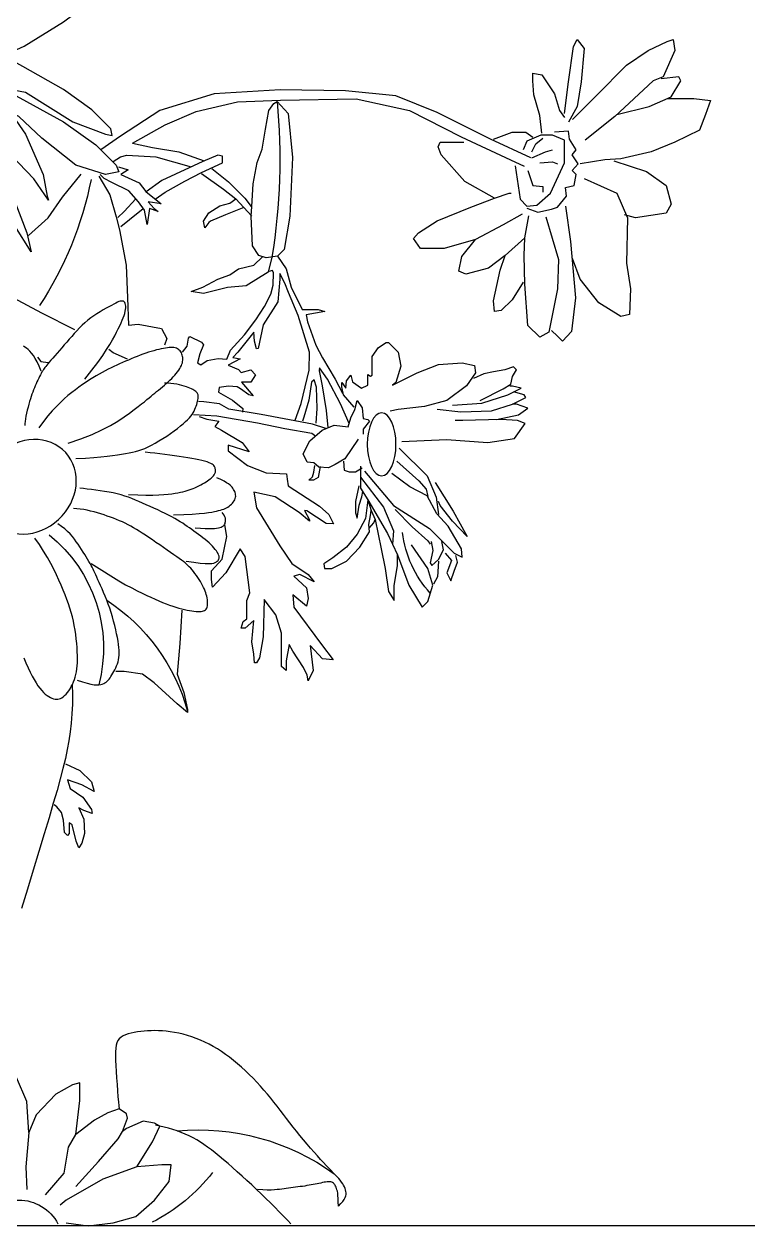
# Model space of a CAD drawing. Header units: millimetres. Extents: x 204800 to 233555, y -2285 to 8522.
# Drawn here: x 222626.6 to 222776.4, y 308.8 to 557.4 of the extents above; entities that cross this region are included whole.
import ezdxf

# ---------------------------------------------------------------- set-up
doc = ezdxf.new("R2010")
doc.units = ezdxf.units.MM
for name, color, linetype in [('7', 7, 'Continuous'), ('DIM【标注】', 66, 'Continuous'), ('标注', 1, 'Continuous')]:
    doc.layers.add(name, color=color, linetype=linetype)

# ---------------------------------------------------------------- blocks, each defined once
blk = doc.blocks.new('A$C3D726886')
at = {"layer": '7', "color": 250}
for points in [[(179.06, 276.13), (171.97, 276.77), (163.28, 280.63), (153.94, 286.42), (146.22, 292.21), (142.68, 296.07), (143.64, 298.96), (146.86, 298.32), (162.96, 293.82), (169.4, 292.53)], [(32.87, 263.23), (27.23, 268.86), (19.96, 276.13), (14.79, 279.64), (10.33, 281.76), (8.92, 282.22), (8.45, 279.64), (11.27, 273.31), (13.62, 272.37), (22.77, 263.93), (29.82, 258.3)], [(34.75, 264.63), (33.81, 272.14), (32.63, 280.58), (31.69, 282.22), (30.05, 280.11), (30.76, 272.14), (31.69, 266.28), (33.81, 262.52)], [(176.48, 272.27), (162.96, 269.7), (151.69, 262.62), (143.96, 259.73), (142.36, 259.41), (142.68, 261.01), (147.18, 265.52), (153.94, 270.34), (163.6, 275.81), (167.79, 278.06), (169.72, 277.74)], [(22.3, 264.4), (14.56, 266.28), (9.39, 268.62), (7.04, 272.37), (7.51, 273.31), (11.74, 272.84)], [(40.15, 259.94), (40.62, 264.17), (42.02, 269.09), (42.26, 272.37), (42.26, 274.25), (40.15, 273.78), (37.09, 269.32), (35.92, 265.34), (34.75, 263.7)], [(176.16, 271.63), (169.08, 268.41), (162.96, 259.73), (158.77, 250.08), (157.81, 244.93), (157.49, 243.97), (161.03, 249.11), (168.11, 256.51), (169.72, 258.12)], [(42.74, 254.08), (52.36, 258.54), (65.04, 264.87), (74.9, 268.86), (86.88, 270.03), (102.37, 270.27), (118.1, 269.33), (131.01, 265.34), (140.41, 259.24), (145.03, 255.97)], [(166.82, 269.7), (153.94, 262.62), (146.22, 257.15), (141.39, 252.33), (140.75, 250.72), (143.96, 250.08), (151.05, 252.33), (159.1, 258.76), (164.57, 263.91), (167.14, 265.19)], [(10.33, 268.15), (3.99, 268.15), (0, 267.68), (1.17, 264.4), (2.58, 260.65), (8.45, 257.83), (14.09, 255.49), (21.36, 253.85), (25.12, 253.61), (30.99, 252.67)], [(137.52, 257.54), (129.75, 261.89), (122.37, 265.11), (112.52, 267.38), (102.3, 267.76), (84.31, 268.13), (71.62, 265.3), (59.31, 259.05), (47.57, 253.57), (44.36, 252.06)], [(109.12, 242.51), (108.82, 247.87), (107.9, 252.93), (106.67, 256.15), (105.9, 260.9), (105.13, 265.35), (103.91, 267.03), (103.14, 267.49), (100.53, 264.58), (99.46, 254.16), (100.07, 240.21), (101.45, 232.24), (102.99, 230.71), (105.75, 230.25), (107.44, 230.86), (108.97, 233.16), (109.28, 240.21), (109.12, 242.51)], [(178.09, 267.45), (170.68, 261.01), (168.75, 253.3), (165.53, 243.65), (162.64, 236.25), (161.67, 231.75), (165.53, 237.86), (168.11, 240.75), (169.08, 241.72)], [(43.68, 242.12), (41.09, 241.18), (37.81, 241.89), (36.4, 242.36), (34.29, 244.94), (34.52, 247.05), (32.41, 247.52), (31.94, 250.09), (32.88, 251.03), (31.47, 252.67), (32.88, 254.79), (31.94, 255.96), (33.58, 258.54), (33.82, 260.41), (37.1, 260.18)], [(51.65, 258.54), (47.19, 260.18), (43.9, 260.18), (42.26, 259.01)], [(46.49, 252.2), (45.31, 244.23), (43.67, 242.59), (41.32, 242.82), (38.03, 245.64), (34.75, 252.91), (34.75, 258.3), (37.56, 259.47), (40.38, 259.47), (43.67, 258.07), (44.61, 255.96)], [(42.5, 255.49), (41.56, 257.37), (39.92, 258.77)], [(51.42, 244.46), (58.46, 248.45), (64.09, 254.78), (64.8, 256.66), (64.33, 257.83), (60.57, 257.83), (58.69, 257.83)], [(137.52, 257.54), (132.74, 256.51), (126.5, 255.51), (120.45, 253.33)], [(42.5, 254.08), (39.22, 255.49), (37.57, 255.96)], [(132.12, 244.28), (129.75, 245.92), (125.1, 248.55), (121.08, 250.56), (116.12, 252.88), (116.12, 254.43), (117.21, 254.74), (120.77, 253.19), (130.52, 248.71), (134.28, 245.99)], [(142.17, 253.24), (140.36, 254.33), (138.91, 254.69), (132.01, 254.33), (123.55, 251.91)], [(23.01, 253.38), (15.26, 250.8), (10.56, 247.51), (9.39, 243.06), (10.56, 240.95), (17.84, 239.77), (20.43, 240.48)], [(40.62, 252.91), (37.57, 253.14), (36.4, 252.67)], [(140.9, 251.96), (138.57, 251.18), (140.28, 250.1), (135.94, 248.09), (134.39, 246.08), (130.68, 243.14), (133.77, 243.6), (132.38, 242.06), (131.45, 241.28), (133.46, 242.06), (134.08, 238.19), (134.7, 241.59), (136.1, 243.6), (138.42, 246.23), (142.44, 248.24), (144.3, 249.17), (145.23, 250.1)], [(30.05, 249.15), (22.3, 245.64), (19.72, 239.77), (19.96, 228.98), (19.02, 222.89), (19.25, 216.79), (21.36, 216.32), (26.53, 219.6), (30.99, 225.23), (32.87, 230.16)], [(43.44, 251.03), (42.27, 247.52), (39.92, 247.28), (39.92, 245.87)], [(121.09, 250.33), (115.87, 246.65), (112.96, 244.35), (109.12, 240.21)], [(118.64, 251.55), (114.65, 248.33), (110.81, 244.5), (109.28, 242.51)], [(145.55, 249.69), (142.94, 245.26), (141.38, 240.04), (140.59, 236.92), (139.03, 228.57), (138.76, 220.75), (138.5, 214.23), (136.15, 214.49), (130.67, 213.45), (129.37, 211.1), (129.89, 209.54)], [(162.26, 235.61), (157.56, 239.78), (154.16, 244.74), (149.73, 250.21)], [(44.84, 240.71), (49.3, 238.13), (55.88, 234.61), (63.39, 232.5), (69.02, 232.5), (70.67, 234.85), (69.49, 236.26), (65.03, 239.07), (57.05, 242.35), (51.42, 244.46), (47.89, 245.64), (47.42, 245.64)], [(111.04, 242.28), (115.41, 240.52), (118.94, 238.98), (119.4, 238.68), (120.32, 237.45), (120.63, 238.98), (119.4, 240.98), (116.79, 242.66), (114.34, 243.28), (112.96, 244.35)], [(136.76, 244.35), (139.5, 241.28), (141.05, 239.89)], [(34.51, 242.59), (33.34, 234.14), (32.16, 220.78), (33.1, 212.8), (35.22, 210.46), (36.39, 211.63), (37.8, 213.04)], [(39.21, 240.01), (36.16, 229.92), (36.39, 222.89), (38.5, 212.57), (40.62, 211.39), (43.43, 214.21), (44.14, 224.06), (44.37, 230.86), (44.14, 235.08), (43.2, 240.24)], [(140.28, 237.73), (138.26, 239.43), (135.02, 242.06)], [(44.14, 235.08), (48.83, 230.86), (52.82, 227.81), (58.22, 226.4), (59.87, 227.11), (59.16, 230.63), (55.88, 234.61)], [(151.29, 213.19), (159.12, 217.1), (165.91, 220.75), (170.35, 220.23), (180, 221.53), (185.75, 225.7), (186.27, 229.87), (184.96, 233.26), (181.83, 235.61), (175.83, 230.66), (172.7, 225.7), (170.87, 220.23)], [(44.61, 224.53), (47.19, 220.31), (49.77, 217.73), (51.42, 217.49), (51.65, 220.07), (50.01, 227.34), (48.83, 230.86)], [(102.99, 230.71), (100.99, 227.64), (99.76, 223.34), (97.15, 217.98), (95.62, 217.98), (93.32, 217.98), (91.78, 217.52), (96.23, 216.75), (95.93, 215.07), (93.93, 209.55), (92.29, 206.51), (89.27, 201.42), (87.57, 198.11)], [(104.37, 230.48), (105.28, 226.87), (110.5, 223.65), (114.95, 223.19), (120.63, 221.81), (123.54, 222.27), (120.78, 223.34), (117.25, 225.18), (114.34, 226.26), (112.34, 227.64), (108.66, 228.56), (106.59, 230.55)], [(98.81, 191.7), (97.39, 195.66), (95.5, 203.58), (95.41, 207.83), (98.14, 216.6), (100.41, 222.07), (101.26, 224.24), (102.49, 226.58), (102.49, 225.21), (102.95, 219.81), (106.43, 214.32), (107.62, 208.74), (107.99, 208.65), (108.54, 210.48), (108.63, 212.58), (112.47, 207.83), (113.66, 206.55), (111.92, 206.27), (114.76, 204.72), (112.29, 203.71), (111.65, 202.98), (109.36, 203.62), (108.26, 202.43), (109.36, 200.69), (111.56, 200.69), (108.81, 197.49), (109.82, 197.68), (111.83, 199.14), (112.66, 199.6), (114.67, 199.78), (116.87, 199.41), (117.05, 198.32), (113.75, 196.4), (111.28, 194.48), (111.36, 193.58)], [(125.67, 207.81), (124.5, 209.27), (124.21, 211.18), (123.91, 211.55), (121.12, 210.23), (120.61, 209.57), (121.49, 207.44), (122.08, 205.31), (121.27, 204.8), (119.8, 205.9), (117.16, 206.34), (115.1, 206.19), (114.22, 208.32), (110.85, 211.99), (108.17, 215.54), (106.16, 218.7), (104.63, 221.66), (104.05, 223.82), (104, 226.74), (104.24, 227.27), (105.06, 227.03), (105.25, 226.93)], [(148.85, 201.41), (147.17, 203.55), (145.78, 205.42), (144.62, 207.05), (143.68, 208.46), (142.91, 209.7), (142.29, 210.78), (141.77, 211.74), (141.33, 212.6), (140.93, 213.4), (140.57, 214.14), (140.25, 214.82), (139.96, 215.45), (139.72, 216.04), (139.52, 216.58), (139.36, 217.08), (139.25, 217.56), (139.17, 218), (139.14, 218.41), (139.14, 218.78), (139.19, 219.11), (139.27, 219.4), (139.38, 219.63), (139.53, 219.82), (139.7, 219.94), (139.91, 220.01), (140.15, 220.01), (140.43, 219.96), (140.75, 219.86), (141.11, 219.71), (141.53, 219.51), (142.01, 219.26), (142.55, 218.98), (143.15, 218.65), (143.81, 218.29), (144.51, 217.9), (145.24, 217.47), (145.98, 217), (146.73, 216.51), (147.47, 215.98), (148.19, 215.42), (148.88, 214.84), (149.54, 214.23), (150.18, 213.6), (150.8, 212.95), (151.4, 212.28), (151.99, 211.61), (152.58, 210.93), (153.17, 210.24), (153.76, 209.56), (154.35, 208.88), (154.93, 208.22), (155.48, 207.59), (156.01, 206.99), (156.5, 206.43), (156.95, 205.92), (157.34, 205.47), (157.67, 205.08), (157.95, 204.75), (158.19, 204.46), (158.39, 204.19), (158.57, 203.94), (158.74, 203.69), (158.9, 203.42), (159.07, 203.14), (159.25, 202.81), (159.44, 202.46), (159.64, 202.07), (159.84, 201.66), (160.05, 201.22), (160.26, 200.77), (160.47, 200.31), (160.68, 199.83), (160.88, 199.36), (161.08, 198.87), (161.27, 198.36), (161.46, 197.84), (161.65, 197.29), (161.83, 196.71), (162.02, 196.1), (162.2, 195.44), (162.38, 194.75), (162.56, 194.03), (162.73, 193.31), (162.88, 192.61), (163, 191.95), (163.1, 191.36), (163.16, 190.85), (163.18, 190.44)], [(84.82, 194.76), (87.36, 197.69), (87.75, 199.63), (87.75, 200.61), (86.77, 199.25), (86.58, 201), (85.6, 202.36), (85.21, 200.8), (83.07, 199.25), (81.5, 200.02), (81.5, 202.56), (80.92, 202.17), (80.53, 202.36), (80.53, 204.9), (80.53, 206.85), (78.97, 208.99), (77.21, 210.16), (76.63, 210.16), (74.28, 207.82), (73.7, 204.51), (74.87, 200.61), (75.65, 200.02), (69.8, 202.95), (64.72, 204.9), (59.06, 205.29), (56.14, 204.7), (55.94, 202.95), (58.09, 199.83), (62.77, 196.32), (68.04, 194.96), (74.28, 194.18), (76.24, 193.79)], [(152.82, 186.18), (149.8, 187.22), (147.15, 188.29), (144.82, 189.37), (142.79, 190.43), (141.04, 191.46), (139.53, 192.44), (138.24, 193.35), (137.14, 194.17), (136.19, 194.89), (135.39, 195.52), (134.7, 196.07), (134.1, 196.55), (133.58, 196.98), (133.11, 197.38), (132.67, 197.75), (132.23, 198.11), (131.79, 198.47), (131.33, 198.84), (130.87, 199.22), (130.41, 199.59), (129.95, 199.98), (129.49, 200.37), (129.05, 200.76), (128.62, 201.16), (128.21, 201.56), (127.83, 201.96), (127.46, 202.37), (127.12, 202.77), (126.81, 203.16), (126.54, 203.55), (126.29, 203.93), (126.08, 204.3), (125.91, 204.66), (125.77, 205), (125.67, 205.33), (125.61, 205.65), (125.57, 205.96), (125.56, 206.26), (125.58, 206.55), (125.62, 206.84), (125.69, 207.12), (125.79, 207.4), (125.9, 207.66), (126.04, 207.91), (126.21, 208.14), (126.4, 208.34), (126.61, 208.52), (126.84, 208.67), (127.1, 208.79), (127.39, 208.87), (127.7, 208.93), (128.04, 208.96), (128.41, 208.96), (128.8, 208.93), (129.23, 208.89), (129.69, 208.82), (130.18, 208.74), (130.71, 208.63), (131.26, 208.51), (131.84, 208.37), (132.44, 208.2), (133.06, 208.02), (133.71, 207.82), (134.37, 207.6), (135.04, 207.37), (135.73, 207.11), (136.42, 206.84), (137.12, 206.56), (137.82, 206.27), (138.52, 205.98), (139.22, 205.67), (139.91, 205.37), (140.59, 205.06), (141.27, 204.76), (141.94, 204.44), (142.62, 204.11), (143.3, 203.77), (144, 203.41), (144.71, 203.03), (145.45, 202.63), (146.2, 202.19), (146.98, 201.73), (147.78, 201.24), (148.59, 200.71), (149.42, 200.15), (150.27, 199.55), (151.13, 198.91), (152, 198.24), (152.89, 197.52), (153.78, 196.74), (154.7, 195.89), (155.65, 194.94), (156.63, 193.88), (157.65, 192.68), (158.71, 191.34), (159.83, 189.83)], [(159.27, 203.3), (159.74, 204.51), (160.2, 205.52), (160.67, 206.37), (161.12, 207.07), (161.56, 207.64), (161.98, 208.1), (162.39, 208.47), (162.77, 208.78), (163.14, 209.03), (163.48, 209.24)], [(138.76, 206.15), (142.16, 207.71), (143.2, 208.49)], [(160.17, 206.67), (159.38, 205.62), (157.56, 205.36)], [(54.82, 196.37), (49.36, 199.09), (47.54, 200.23), (47.09, 202.05), (46.18, 203.64), (46.86, 204.32), (48.91, 203.64), (51.64, 203.18), (53.91, 202.73), (56.41, 201.59)], [(85.97, 190.85), (88.04, 195.57), (91.16, 201.42), (93.05, 204.15), (93.14, 203.4), (92.39, 199.81), (91.44, 193.96), (91.06, 189.91)], [(93.8, 190.95), (93.61, 194.44), (93.71, 199.53), (94.27, 201.23), (94.93, 200.75), (95.6, 196.42), (96.73, 192.36), (97.11, 191.42)], [(150.99, 182.52), (148.74, 182.64), (146.77, 182.78), (145.06, 182.92), (143.57, 183.07), (142.26, 183.23), (141.12, 183.39), (140.11, 183.55), (139.19, 183.71), (138.35, 183.88), (137.55, 184.05), (136.8, 184.23), (136.06, 184.44), (135.32, 184.69), (134.58, 184.97), (133.81, 185.32), (132.99, 185.72), (132.13, 186.19), (131.23, 186.72), (130.31, 187.29), (129.39, 187.89), (128.48, 188.5), (127.62, 189.12), (126.81, 189.72), (126.08, 190.29), (125.44, 190.82), (124.89, 191.32), (124.41, 191.78), (124, 192.22), (123.66, 192.64), (123.36, 193.05), (123.1, 193.45), (122.88, 193.84), (122.68, 194.25), (122.51, 194.65), (122.36, 195.04), (122.23, 195.43), (122.12, 195.8), (122.03, 196.16), (121.96, 196.49), (121.91, 196.79), (121.89, 197.06), (121.88, 197.3), (121.89, 197.51), (121.93, 197.71), (121.99, 197.89), (122.07, 198.05), (122.18, 198.21), (122.32, 198.36), (122.49, 198.52), (122.69, 198.67), (122.92, 198.82), (123.19, 198.98), (123.5, 199.13), (123.86, 199.29), (124.26, 199.45), (124.71, 199.61), (125.21, 199.77), (125.76, 199.93), (126.36, 200.08), (127, 200.21), (127.69, 200.33), (128.4, 200.42), (129.16, 200.47), (129.94, 200.5)], [(65.06, 194.32), (59.37, 193.64), (52.09, 193.87), (47.09, 195.46), (43.9, 197.05), (44.36, 197.73), (46.86, 198.41), (46.86, 198.41)], [(61.42, 195.23), (54.37, 195.69), (48.23, 197.73), (45.04, 199.32), (47.09, 199.78), (47.77, 199.78)], [(50.95, 191.82), (45.72, 192.96), (43.45, 194.55), (46.18, 195.46), (47.09, 195.46)], [(83.85, 187.16), (86.97, 182.48), (89.31, 181.12), (90.87, 180.34), (93.21, 180.53), (94.38, 181.51), (95.94, 181.7), (96.92, 183.65), (95.36, 186.77), (92.43, 189.3), (89.51, 190.47), (86.19, 190.08), (85.6, 192.23), (84.63, 194.18), (84.04, 196.32), (82.87, 194.57), (82.68, 192.03), (81.5, 191.84), (81.11, 191.45), (82.68, 189.5), (82.68, 188.33)], [(91.51, 189.7), (94.74, 190.7), (106.9, 193.05), (114.59, 194.29), (116.83, 195.53), (120.55, 196.03), (121.79, 196.15)], [(73.47, 186.6), (62.78, 187.05), (53, 186.37), (46.63, 187.28), (44.13, 190.91), (45.95, 191.6), (49.82, 191.82), (58.91, 191.6), (60.73, 191.6)], [(121.69, 192.54), (119.83, 191.92), (116.98, 191.42), (117.97, 190.18), (116.36, 189.32), (111.4, 186.34), (109.78, 184.11), (114.75, 185.72), (114.75, 184.36), (110.15, 180.89), (105.69, 179.15), (100.85, 178.9), (100.72, 177.66), (100.47, 176.05), (93.03, 171.22), (90.8, 169.23), (89.68, 167), (91.42, 167.13), (96.01, 170.1), (96.63, 170.22), (95.39, 167.99), (95.39, 167.62), (97.87, 169.73), (103.58, 173.45), (108.66, 174.56), (108.04, 170.84), (102.46, 161.79), (99.61, 157.58), (95.76, 154.98), (94.27, 153.24), (97.74, 154.98), (99.11, 154.6), (96.13, 151.75), (95.76, 149.27), (96.13, 147.41), (99.36, 150.14), (99.11, 147.17), (92.52, 138.3), (89.78, 134.66), (92.29, 134.88), (95.25, 138.07), (94.57, 132.15), (95.71, 129.65), (95.94, 131.01), (96.85, 132.83), (99.36, 136.71), (100.27, 138.3), (100.95, 134.43), (100.95, 132.15), (102.09, 133.06), (102.09, 135.11), (102.09, 137.84), (102.09, 141.03), (103.46, 145.36), (106.2, 149), (106.42, 140.12), (107.34, 135.11), (108.02, 133.97), (108.47, 133.97), (108.7, 136.02), (109.16, 138.98), (108.7, 143.99), (110.75, 142.17), (111.67, 142.17), (111.21, 143.76), (110.3, 144.45), (110.3, 148.77), (109.61, 150.6), (110.75, 159.25), (111.89, 161.07), (115.31, 155.38), (118.5, 151.96), (118.73, 153.78), (118.73, 155.83), (116.22, 158.57), (115.09, 164.03), (115.54, 166.76)], [(123.03, 193.05), (117.45, 192.68), (107.77, 191.07), (101.31, 189.7), (94.86, 188.59), (93.87, 187.84)], [(74.09, 185.01), (67.45, 178.39), (65.31, 173.32), (64.72, 169.22)], [(138.48, 173.99), (136.25, 173.9), (134.32, 173.87), (132.67, 173.87), (131.27, 173.91), (130.07, 173.98), (129.05, 174.08), (128.17, 174.18), (127.4, 174.3), (126.72, 174.41), (126.09, 174.53), (125.53, 174.65), (125, 174.78), (124.51, 174.92), (124.04, 175.07), (123.59, 175.23), (123.13, 175.41), (122.67, 175.61), (122.21, 175.83), (121.75, 176.05), (121.29, 176.29), (120.85, 176.53), (120.43, 176.77), (120.04, 177.01), (119.68, 177.24), (119.35, 177.46), (119.07, 177.68), (118.81, 177.89), (118.59, 178.08), (118.4, 178.28), (118.24, 178.46), (118.11, 178.64), (118, 178.81), (117.92, 178.98), (117.86, 179.15), (117.81, 179.31), (117.79, 179.47), (117.78, 179.64), (117.79, 179.8), (117.81, 179.97), (117.85, 180.13), (117.89, 180.31), (117.96, 180.49), (118.05, 180.66), (118.18, 180.85), (118.37, 181.03), (118.61, 181.21), (118.93, 181.38), (119.32, 181.56), (119.8, 181.73), (120.37, 181.89), (121.03, 182.05), (121.76, 182.21), (122.56, 182.37), (123.43, 182.53), (124.37, 182.69), (125.37, 182.85), (126.43, 183.01), (127.53, 183.18), (128.67, 183.34), (129.83, 183.5), (131.01, 183.65), (132.19, 183.79), (133.36, 183.92), (134.52, 184.04)], [(74.67, 181.9), (69.41, 177.22), (67.65, 175.27), (67.26, 173.51)], [(83.26, 180.73), (83.26, 175.46), (81.5, 172.73), (80.72, 170.2), (79.75, 168.05), (78.38, 161.04), (77.41, 156.36), (76.63, 150.9), (75.26, 148.75), (75.26, 152.26), (74.48, 157.14), (74.48, 159.67)], [(87.36, 181.9), (87.16, 179.75), (85.99, 179.36), (84.43, 179.36), (82.87, 180.34)], [(92.88, 180.65), (93.37, 178.05), (94.49, 177.43), (95.61, 177.43), (94.74, 178.18), (94.37, 179.29), (94.12, 180.9)], [(82.29, 179.56), (75.46, 171.37), (66.87, 165.91), (61.01, 160.06), (59.06, 159.09), (59.26, 161.04), (62.38, 166.49), (65.11, 169.42), (67.45, 173.71), (71.55, 175.85), (75.85, 178.97)], [(83.26, 178.09), (77.8, 170.98), (75.46, 165.33), (75.65, 162.21)], [(127.81, 169.12), (125.32, 169.23), (123.3, 169.35), (121.68, 169.46), (120.41, 169.57), (119.41, 169.69), (118.64, 169.8), (118.03, 169.92), (117.52, 170.03), (117.05, 170.15), (116.61, 170.26), (116.21, 170.39), (115.83, 170.52), (115.48, 170.66), (115.15, 170.82), (114.84, 171), (114.54, 171.2), (114.27, 171.42), (114.01, 171.66), (113.77, 171.92), (113.55, 172.19), (113.37, 172.47), (113.21, 172.75), (113.1, 173.04), (113.02, 173.33), (112.98, 173.61), (112.99, 173.89), (113.02, 174.17), (113.1, 174.44), (113.2, 174.7), (113.32, 174.96), (113.47, 175.21), (113.63, 175.46), (113.81, 175.71), (114.03, 175.96), (114.31, 176.22), (114.68, 176.5), (115.15, 176.8), (115.75, 177.14), (116.51, 177.52), (117.44, 177.95)], [(65.5, 176.83), (61.21, 170), (57.89, 163.96), (61.41, 167.66), (64.33, 171.37), (64.72, 172.34)], [(83.69, 176.07), (84.44, 172.35), (84.44, 169.62), (84.07, 168.38), (83.57, 171.48), (82.95, 173.46), (82.7, 174.7)], [(124.76, 158.15), (122.9, 157.86), (121.41, 157.67), (120.24, 157.58), (119.34, 157.55), (118.68, 157.59), (118.19, 157.68), (117.83, 157.8), (117.57, 157.95), (117.35, 158.1), (117.17, 158.27), (117.04, 158.45), (116.95, 158.65), (116.9, 158.86), (116.9, 159.1), (116.94, 159.35), (117.03, 159.62), (117.17, 159.92), (117.36, 160.24), (117.58, 160.57), (117.85, 160.93), (118.17, 161.3), (118.51, 161.68), (118.9, 162.07), (119.32, 162.47), (119.78, 162.87), (120.26, 163.27), (120.76, 163.68), (121.29, 164.08), (121.82, 164.49), (122.36, 164.89), (122.9, 165.28), (123.44, 165.66), (123.97, 166.04), (124.5, 166.41), (125.04, 166.78), (125.59, 167.14), (126.17, 167.51), (126.79, 167.88), (127.45, 168.27), (128.17, 168.66), (128.94, 169.07), (129.76, 169.48), (130.62, 169.9), (131.51, 170.33), (132.42, 170.75), (133.33, 171.17), (134.24, 171.57), (135.13, 171.96), (135.99, 172.33), (136.84, 172.68), (137.68, 173.01), (138.52, 173.32), (139.37, 173.61), (140.25, 173.88), (141.16, 174.13), (142.12, 174.35), (143.12, 174.54), (144.16, 174.72), (145.22, 174.88), (146.28, 175.03), (147.31, 175.16), (148.3, 175.28), (149.22, 175.4), (150.07, 175.51)], [(81.5, 172.73), (76.82, 164.74), (74.48, 159.67), (71.75, 152.46), (68.63, 147.2), (67.26, 148.56), (66.09, 152.46), (67.26, 156.36), (71.16, 162.01)], [(81.5, 172.73), (82.09, 168.25), (84.04, 164.55), (86.58, 161.43), (89.9, 158.89), (92.04, 157.53), (91.85, 156.36), (90.09, 156.36), (86.58, 158.11), (83.46, 161.43), (81.11, 165.13), (81.31, 166.88), (80.92, 169.03), (80.72, 170.2)], [(75.06, 170.39), (70.97, 166.3), (67.26, 162.99), (66.67, 162.21)], [(122.63, 166.07), (121.36, 165.98), (120.28, 165.92), (119.38, 165.9), (118.63, 165.91), (118.02, 165.94), (117.51, 166), (117.1, 166.06), (116.76, 166.15), (116.47, 166.24), (116.22, 166.34), (116.02, 166.45), (115.85, 166.57), (115.72, 166.72), (115.61, 166.89), (115.52, 167.07), (115.46, 167.29), (115.41, 167.53), (115.39, 167.8), (115.39, 168.09), (115.44, 168.39), (115.54, 168.71), (115.7, 169.05), (115.92, 169.38), (116.22, 169.73)], [(147.33, 157.54), (144.86, 155.96), (142.7, 154.62), (140.82, 153.49), (139.16, 152.54), (137.71, 151.75), (136.41, 151.08), (135.24, 150.51), (134.16, 150), (133.14, 149.53), (132.17, 149.1), (131.24, 148.7), (130.36, 148.33), (129.51, 148), (128.71, 147.7), (127.94, 147.42), (127.2, 147.18), (126.49, 146.97), (125.81, 146.78), (125.16, 146.62), (124.54, 146.48), (123.96, 146.37), (123.41, 146.28), (122.9, 146.21), (122.42, 146.17), (121.98, 146.14), (121.58, 146.13), (121.22, 146.15), (120.9, 146.2), (120.61, 146.28), (120.36, 146.39), (120.15, 146.54), (119.98, 146.72), (119.85, 146.96), (119.75, 147.22), (119.69, 147.52), (119.65, 147.85), (119.65, 148.21), (119.67, 148.58), (119.71, 148.97), (119.78, 149.37), (119.87, 149.77), (119.97, 150.18), (120.1, 150.59), (120.25, 151.02), (120.42, 151.45), (120.62, 151.89), (120.85, 152.35), (121.1, 152.82), (121.38, 153.3), (121.68, 153.79), (122.01, 154.28), (122.34, 154.76), (122.68, 155.23), (123.02, 155.67), (123.36, 156.09), (123.69, 156.47), (124.01, 156.82), (124.33, 157.13), (124.66, 157.43), (125.02, 157.72), (125.42, 158.03), (125.87, 158.37), (126.39, 158.74), (127, 159.16), (127.69, 159.65), (128.46, 160.19), (129.29, 160.77), (130.15, 161.38), (131.04, 162), (131.94, 162.61), (132.81, 163.21), (133.65, 163.79), (134.45, 164.32), (135.2, 164.81), (135.92, 165.27), (136.6, 165.69), (137.27, 166.08), (137.93, 166.46), (138.58, 166.8), (139.25, 167.14), (139.92, 167.45), (140.61, 167.76), (141.31, 168.05), (142.03, 168.33), (142.77, 168.6), (143.52, 168.86), (144.28, 169.12), (145.07, 169.37), (145.86, 169.61), (146.68, 169.85), (147.5, 170.06), (148.32, 170.25), (149.15, 170.41), (149.97, 170.53), (150.79, 170.61), (151.6, 170.64)], [(81.21, 166.01), (80.14, 167.27), (79.75, 168.05)], [(150.68, 129.82), (149.42, 129.39), (148.35, 129.08), (147.44, 128.87), (146.69, 128.74), (146.06, 128.7), (145.53, 128.71), (145.09, 128.78), (144.71, 128.88), (144.38, 129.02), (144.08, 129.18), (143.81, 129.37), (143.56, 129.59), (143.32, 129.83), (143.1, 130.1), (142.88, 130.4), (142.65, 130.73), (142.42, 131.09), (142.18, 131.47), (141.95, 131.88), (141.72, 132.31), (141.5, 132.75), (141.3, 133.22), (141.12, 133.69), (140.97, 134.18), (140.86, 134.68), (140.77, 135.2), (140.72, 135.75), (140.71, 136.32), (140.72, 136.94), (140.77, 137.6), (140.86, 138.32), (140.97, 139.11), (141.12, 139.96), (141.3, 140.87), (141.52, 141.83), (141.76, 142.83), (142.02, 143.85), (142.31, 144.88), (142.62, 145.91), (142.96, 146.93), (143.31, 147.92), (143.67, 148.89), (144.04, 149.82), (144.41, 150.71), (144.77, 151.55), (145.12, 152.34), (145.45, 153.07), (145.75, 153.73), (146.02, 154.33), (146.27, 154.86), (146.49, 155.35), (146.71, 155.81), (146.93, 156.25), (147.15, 156.69), (147.38, 157.13), (147.63, 157.59), (147.91, 158.08), (148.22, 158.6), (148.55, 159.15), (148.9, 159.72), (149.27, 160.31), (149.66, 160.91), (150.06, 161.52), (150.48, 162.14), (150.9, 162.75), (151.35, 163.37), (151.84, 163.99), (152.37, 164.61), (152.97, 165.22), (153.64, 165.82), (154.4, 166.41), (155.26, 166.98)], [(163.41, 135.12), (162.88, 133.91), (162.37, 132.78), (161.87, 131.75), (161.39, 130.81), (160.92, 129.96), (160.47, 129.19), (160.02, 128.5), (159.58, 127.89), (159.14, 127.35), (158.71, 126.89), (158.29, 126.5), (157.87, 126.17), (157.47, 125.9), (157.07, 125.68), (156.69, 125.52), (156.32, 125.4), (155.97, 125.33), (155.62, 125.3), (155.29, 125.31), (154.96, 125.38), (154.64, 125.5), (154.32, 125.66), (154, 125.88), (153.68, 126.16), (153.35, 126.49), (153.03, 126.88), (152.71, 127.31), (152.4, 127.78), (152.1, 128.29), (151.82, 128.82), (151.57, 129.39), (151.34, 129.97), (151.15, 130.57), (150.99, 131.19), (150.86, 131.83), (150.76, 132.51), (150.69, 133.22), (150.64, 133.98), (150.62, 134.79), (150.63, 135.66), (150.66, 136.58), (150.72, 137.56), (150.8, 138.57), (150.9, 139.62), (151.04, 140.68), (151.2, 141.75), (151.38, 142.82), (151.6, 143.88), (151.84, 144.92), (152.11, 145.94), (152.42, 146.96), (152.76, 147.99), (153.13, 149.04), (153.55, 150.11), (154, 151.22), (154.49, 152.39), (155.03, 153.61), (155.62, 154.88), (156.27, 156.21), (156.99, 157.6), (157.79, 159.04), (158.67, 160.52), (159.66, 162.06), (160.75, 163.63)], [(66.48, 162.79), (66.09, 160.65), (66.67, 157.72), (66.28, 157.14), (64.72, 158.5), (63.55, 160.84), (63.94, 162.79)], [(63.16, 160.06), (61.6, 158.31), (62.77, 155.38), (61.8, 153.43), (61.01, 155.77), (60.23, 157.92), (60.62, 159.48)], [(64.72, 158.11), (64.92, 154.41), (65.89, 152.65)], [(125.8, 146.5), (126.25, 138.53), (126.94, 131.24), (125.34, 126.91), (124.43, 122.82), (124.43, 122.13), (126.94, 124.18), (132.41, 129.19), (135.14, 131.24), (139.48, 131.92), (141.53, 131.92)], [(151.88, 128.72), (151.82, 126.47), (151.84, 124.08), (151.94, 121.81), (152.12, 119.63), (152.36, 117.51), (152.67, 115.43), (153.05, 113.33), (153.51, 111.16), (154.07, 108.85), (154.72, 106.35), (155.49, 103.6), (156.38, 100.53), (157.39, 97.09), (158.54, 93.24), (159.8, 89.06), (161.13, 84.65), (162.52, 80.1), (163.93, 75.51)], [(153.48, 109.96), (150.06, 108.37), (147.32, 105.64), (146.64, 103.36), (149.6, 104.95), (153.02, 106.09), (152.34, 104.04), (149.37, 101.99), (147.32, 99.03), (147.1, 98.12), (149.15, 98.81), (150.29, 99.49), (149.15, 96.76), (148.92, 93.34), (149.6, 91.06), (150.29, 89.92), (150.97, 91.52), (151.88, 95.39), (152.57, 95.85), (152.57, 93.34), (153.02, 92.89), (153.71, 93.57), (153.93, 96.53), (154.39, 98.35), (155.53, 99.72), (156.21, 100.17)], [(88.55, 4.69), (87.96, 5.3), (87.51, 5.84), (87.17, 6.32), (86.93, 6.75), (86.78, 7.15), (86.7, 7.51), (86.69, 7.86), (86.73, 8.21), (86.81, 8.56), (86.93, 8.92), (87.09, 9.28), (87.29, 9.66), (87.52, 10.04), (87.8, 10.44), (88.11, 10.85), (88.46, 11.27), (88.85, 11.72), (89.28, 12.18), (89.75, 12.67), (90.27, 13.2), (90.83, 13.78), (91.43, 14.4), (92.09, 15.09), (92.79, 15.84), (93.54, 16.66), (94.32, 17.55), (95.14, 18.48), (95.98, 19.46), (96.83, 20.46), (97.68, 21.48), (98.52, 22.51), (99.33, 23.53), (100.12, 24.54), (100.89, 25.54), (101.64, 26.53), (102.38, 27.5), (103.12, 28.47), (103.87, 29.43), (104.64, 30.39), (105.43, 31.35), (106.25, 32.3), (107.09, 33.25), (107.96, 34.2), (108.85, 35.12), (109.76, 36.03), (110.68, 36.91), (111.61, 37.77), (112.55, 38.59), (113.5, 39.37), (114.44, 40.11), (115.4, 40.82), (116.37, 41.48), (117.34, 42.11), (118.32, 42.69), (119.32, 43.23), (120.33, 43.73), (121.36, 44.19), (122.4, 44.6), (123.44, 44.97), (124.48, 45.3), (125.51, 45.59), (126.54, 45.84), (127.54, 46.04), (128.53, 46.2), (129.49, 46.32), (130.42, 46.4), (131.33, 46.44), (132.22, 46.45), (133.08, 46.43), (133.93, 46.39), (134.76, 46.32), (135.57, 46.24), (136.36, 46.14), (137.13, 46.02), (137.87, 45.87), (138.55, 45.68), (139.19, 45.46), (139.76, 45.2), (140.26, 44.88), (140.68, 44.51), (141, 44.08), (141.24, 43.57), (141.41, 42.97), (141.52, 42.26), (141.57, 41.44), (141.57, 40.49), (141.54, 39.39), (141.48, 38.14), (141.4, 36.72), (141.31, 35.2), (141.21, 33.65), (141.1, 32.14), (140.99, 30.73), (140.88, 29.51), (140.77, 28.54), (140.68, 27.89)], [(162.17, 22.21), (162.66, 29.62), (165.14, 35.29), (168.59, 38.01), (170.57, 35.05), (172.05, 24.19), (170.08, 16.29), (168.1, 9.63)], [(158.22, 7.4), (153.77, 12.59), (152.78, 18.76), (151.05, 21.72), (150.06, 29.86), (150.06, 34.06), (151.79, 33.57), (155.75, 31.35), (160.44, 26.41), (162.17, 22.21), (162.91, 14.07), (162.66, 8.64)], [(151.05, 9.38), (145.62, 15.3), (140.92, 20.73), (139.93, 22.46), (138.7, 25.67), (138.95, 26.66), (140.68, 27.89), (143.39, 26.9), (146.61, 25.17), (151.05, 21.72)], [(99.88, 0.53), (100.58, 1.27), (101.59, 2.33), (102.62, 3.39), (103.66, 4.45), (104.72, 5.5), (105.81, 6.56), (106.9, 7.62), (108.02, 8.68), (109.16, 9.75), (110.3, 10.81), (111.45, 11.85), (112.59, 12.88), (113.71, 13.87), (114.8, 14.83), (115.86, 15.73), (116.87, 16.58), (117.84, 17.37), (118.76, 18.09), (119.65, 18.76), (120.52, 19.38), (121.38, 19.94), (122.24, 20.47), (123.12, 20.96), (124.02, 21.41), (124.96, 21.84), (125.92, 22.23), (126.91, 22.6), (127.92, 22.93), (128.95, 23.24), (129.97, 23.51), (131, 23.74), (132.03, 23.94)], [(136.48, 14.07), (132.77, 19.99), (131, 23.74), (132.28, 24.43), (134.99, 24.93), (138.95, 23.2), (139.93, 22.46)], [(153.28, 0.74), (148.09, 0), (142.16, 0.74), (136.72, 2.22), (132.28, 6.17), (128.82, 10.61), (128.32, 14.56), (130.55, 14.56), (136.48, 14.07), (144.63, 11.11), (153.28, 6.17), (154.76, 4.94)], [(88.55, 4.69), (88.56, 5.71), (88.59, 6.55), (88.64, 7.24), (88.7, 7.8), (88.78, 8.25), (88.88, 8.62), (88.97, 8.93), (89.08, 9.2), (89.19, 9.44), (89.31, 9.67), (89.44, 9.87), (89.58, 10.05), (89.74, 10.21), (89.92, 10.33), (90.12, 10.43), (90.36, 10.49), (90.62, 10.52), (90.91, 10.52), (91.23, 10.5), (91.57, 10.45), (91.94, 10.38), (92.33, 10.3), (92.73, 10.21), (93.16, 10.12), (93.6, 10.03), (94.05, 9.94), (94.52, 9.85), (95, 9.76), (95.5, 9.67), (96.01, 9.58), (96.53, 9.5), (97.07, 9.42), (97.61, 9.35), (98.17, 9.28), (98.73, 9.21), (99.29, 9.14), (99.85, 9.07), (100.4, 9), (100.94, 8.92), (101.47, 8.85), (102, 8.77), (102.54, 8.69), (103.12, 8.63), (103.78, 8.58), (104.55, 8.54), (105.46, 8.54), (106.54, 8.57), (107.82, 8.64)]]:
    blk.add_lwpolyline(points, dxfattribs=at)
for centre, radius, start, end in [((244.55, 253.65), 142.08, 174.4107, 189.3877), ((231.26, 265.72), 85.55, 191.3348, 213.165), ((47.21, 168.2), 26.3, 317.7302, 352.872), ((178.83, 137.5), 34.39, 128.6178, 194.8055), ((169.43, 109.91), 46.72, 123.4593, 164.4054), ((121.79, -32.36), 55.2, 84.6714, 125.77), ((151.95, 38.71), 42.38, 217.8305, 243.2709)]:
    blk.add_arc(centre, radius, start, end, dxfattribs=at)
for centre, major_axis, ratio in [((78.25, 185.92), (0, 7.5), 0.455557), ((162.27, 175.82), (-8.84, 8.13), 0.879141)]:
    blk.add_ellipse(centre, major_axis=major_axis, ratio=ratio, dxfattribs=at)
blk.add_ellipse((164.43, -4.23), major_axis=(-7.53, -7.29), ratio=0.983458, start_param=2.839808, end_param=5.030381, dxfattribs=at)

msp = doc.modelspace()

# ---------------------------------------------------------------- linework, layer by layer
at = {"layer": 'DIM【标注】', "color": 4, "ltscale": 6}
msp.add_line((223813.35, 308.83), (222233.35, 308.83), dxfattribs=at)

# ---------------------------------------------------------------- block references
at = {"layer": '标注', "color": 8, "xscale": -0.869565217406489, "yscale": 0.8695652172900736, "zscale": 0.8695652173913042}
msp.add_blockref('A$C3D726886', (222768.68, 308.83), dxfattribs=at)

doc.saveas('drawing.dxf')
